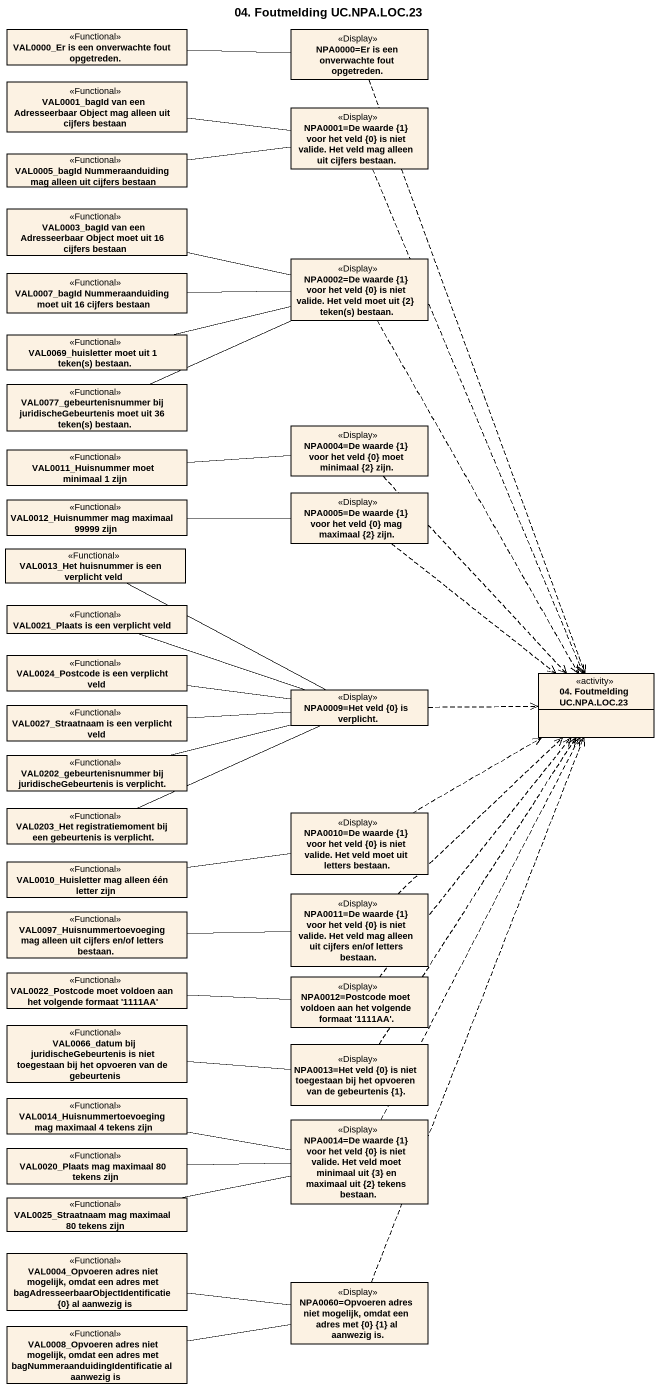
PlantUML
@startuml
title 04. Foutmelding UC.NPA.LOC.23
hide circle
hide empty members
class "VAL0000_Er is een onverwachte fout opgetreden." as VAL0000_Er_is_een <<Functional>>
class "NPA0000=Er is een onverwachte fout opgetreden." as NPA0000_Er_is_een <<Display>>
class "VAL0001_bagId van een Adresseerbaar Object mag alleen uit cijfers bestaan" as VAL0001_bagId_van_een <<Functional>>
class "NPA0001=De waarde {1} voor het veld {0} is niet valide. Het veld mag alleen uit cijfers bestaan." as NPA0001_De_waarde_1_voor <<Display>>
class "VAL0005_bagId Nummeraanduiding mag alleen uit cijfers bestaan" as VAL0005_bagId <<Functional>>
class "VAL0003_bagId van een Adresseerbaar Object moet uit 16 cijfers bestaan" as VAL0003_bagId_van_een <<Functional>>
class "NPA0002=De waarde {1} voor het veld {0} is niet valide. Het veld moet uit {2} teken(s) bestaan." as NPA0002_De_waarde_1_voor <<Display>>
class "VAL0007_bagId Nummeraanduiding moet uit 16 cijfers bestaan" as VAL0007_bagId <<Functional>>
class "VAL0069_huisletter moet uit 1 teken(s) bestaan." as VAL0069_huisletter_moet_uit <<Functional>>
class "VAL0077_gebeurtenisnummer bij juridischeGebeurtenis moet uit 36 teken(s) bestaan." as VAL0077_gebeurtenisnummer <<Functional>>
class "VAL0011_Huisnummer moet minimaal 1 zijn" as VAL0011_Huisnummer_moet <<Functional>>
class "NPA0004=De waarde {1} voor het veld {0} moet minimaal {2} zijn." as NPA0004_De_waarde_1_voor <<Display>>
class "VAL0012_Huisnummer mag maximaal 99999 zijn" as VAL0012_Huisnummer_mag <<Functional>>
class "NPA0005=De waarde {1} voor het veld {0} mag maximaal {2} zijn." as NPA0005_De_waarde_1_voor <<Display>>
class "VAL0013_Het huisnummer is een verplicht veld" as VAL0013_Het_huisnummer_is <<Functional>>
class "VAL0021_Plaats is een verplicht veld" as VAL0021_Plaats_is_een <<Functional>>
class "VAL0024_Postcode is een verplicht veld" as VAL0024_Postcode_is_een <<Functional>>
class "NPA0009=Het veld {0} is verplicht." as NPA0009_Het_veld_0_is <<Display>>
class "04. Foutmelding UC.NPA.LOC.23" as c04_Foutmelding_UC_NPA_LOC_23 <<activity>>
class "VAL0027_Straatnaam is een verplicht veld" as VAL0027_Straatnaam_is_een <<Functional>>
class "VAL0202_gebeurtenisnummer bij juridischeGebeurtenis is verplicht." as VAL0202_gebeurtenisnummer <<Functional>>
class "VAL0203_Het registratiemoment bij een gebeurtenis is verplicht." as VAL0203_Het <<Functional>>
class "NPA0010=De waarde {1} voor het veld {0} is niet valide. Het veld moet uit letters bestaan." as NPA0010_De_waarde_1_voor <<Display>>
class "VAL0010_Huisletter mag alleen één letter zijn" as VAL0010_Huisletter_mag <<Functional>>
class "VAL0097_Huisnummertoevoeging mag alleen uit cijfers en/of letters bestaan." as VAL0097_Huisnummertoevoeging <<Functional>>
class "NPA0011=De waarde {1} voor het veld {0} is niet valide. Het veld mag alleen uit cijfers en/of letters bestaan." as NPA0011_De_waarde_1_voor <<Display>>
class "VAL0022_Postcode moet voldoen aan het volgende formaat '1111AA'" as VAL0022_Postcode_moet <<Functional>>
class "NPA0012=Postcode moet voldoen aan het volgende formaat '1111AA'." as NPA0012_Postcode_moet <<Display>>
class "VAL0066_datum bij juridischeGebeurtenis is niet toegestaan bij het opvoeren van de gebeurtenis" as VAL0066_datum_bij <<Functional>>
class "NPA0013=Het veld {0} is niet toegestaan bij het opvoeren van de gebeurtenis {1}." as NPA0013_Het_veld_0_is_niet <<Display>>
class "VAL0014_Huisnummertoevoeging mag maximaal 4 tekens zijn" as VAL0014_Huisnummertoevoeging <<Functional>>
class "NPA0014=De waarde {1} voor het veld {0} is niet valide. Het veld moet minimaal uit {3} en maximaal uit {2} tekens bestaan." as NPA0014_De_waarde_1_voor <<Display>>
class "VAL0020_Plaats mag maximaal 80 tekens zijn" as VAL0020_Plaats_mag_maximaal <<Functional>>
class "VAL0025_Straatnaam mag maximaal 80 tekens zijn" as VAL0025_Straatnaam_mag <<Functional>>
class "VAL0004_Opvoeren adres niet mogelijk, omdat een adres met bagAdresseerbaarObjectIdentificatie {0} al aanwezig is" as VAL0004_Opvoeren_adres_niet <<Functional>>
class "NPA0060=Opvoeren adres niet mogelijk, omdat een adres met {0} {1} al aanwezig is." as NPA0060_Opvoeren_adres_niet <<Display>>
class "VAL0008_Opvoeren adres niet mogelijk, omdat een adres met bagNummeraanduidingIdentificatie al aanwezig is" as VAL0008_Opvoeren_adres_niet <<Functional>>
VAL0000_Er_is_een -right- NPA0000_Er_is_een
NPA0000_Er_is_een ..> c04_Foutmelding_UC_NPA_LOC_23
VAL0001_bagId_van_een -right- NPA0001_De_waarde_1_voor
NPA0001_De_waarde_1_voor ..> c04_Foutmelding_UC_NPA_LOC_23
VAL0005_bagId -right- NPA0001_De_waarde_1_voor
VAL0003_bagId_van_een -right- NPA0002_De_waarde_1_voor
NPA0002_De_waarde_1_voor ..> c04_Foutmelding_UC_NPA_LOC_23
VAL0007_bagId -right- NPA0002_De_waarde_1_voor
VAL0069_huisletter_moet_uit -right- NPA0002_De_waarde_1_voor
VAL0077_gebeurtenisnummer -right- NPA0002_De_waarde_1_voor
VAL0011_Huisnummer_moet -right- NPA0004_De_waarde_1_voor
NPA0004_De_waarde_1_voor ..> c04_Foutmelding_UC_NPA_LOC_23
VAL0012_Huisnummer_mag -right- NPA0005_De_waarde_1_voor
NPA0005_De_waarde_1_voor ..> c04_Foutmelding_UC_NPA_LOC_23
VAL0013_Het_huisnummer_is -right- NPA0009_Het_veld_0_is
VAL0021_Plaats_is_een -right- NPA0009_Het_veld_0_is
VAL0024_Postcode_is_een -right- NPA0009_Het_veld_0_is
NPA0009_Het_veld_0_is .right.> c04_Foutmelding_UC_NPA_LOC_23
VAL0027_Straatnaam_is_een -right- NPA0009_Het_veld_0_is
VAL0202_gebeurtenisnummer -right- NPA0009_Het_veld_0_is
VAL0203_Het -right- NPA0009_Het_veld_0_is
NPA0010_De_waarde_1_voor .right.> c04_Foutmelding_UC_NPA_LOC_23
VAL0010_Huisletter_mag -right- NPA0010_De_waarde_1_voor
VAL0097_Huisnummertoevoeging -right- NPA0011_De_waarde_1_voor
NPA0011_De_waarde_1_voor .up.> c04_Foutmelding_UC_NPA_LOC_23
VAL0022_Postcode_moet -right- NPA0012_Postcode_moet
NPA0012_Postcode_moet .up.> c04_Foutmelding_UC_NPA_LOC_23
VAL0066_datum_bij -right- NPA0013_Het_veld_0_is_niet
NPA0013_Het_veld_0_is_niet .up.> c04_Foutmelding_UC_NPA_LOC_23
VAL0014_Huisnummertoevoeging -right- NPA0014_De_waarde_1_voor
NPA0014_De_waarde_1_voor .up.> c04_Foutmelding_UC_NPA_LOC_23
VAL0020_Plaats_mag_maximaal -right- NPA0014_De_waarde_1_voor
VAL0025_Straatnaam_mag -right- NPA0014_De_waarde_1_voor
VAL0004_Opvoeren_adres_niet -right- NPA0060_Opvoeren_adres_niet
NPA0060_Opvoeren_adres_niet .up.> c04_Foutmelding_UC_NPA_LOC_23
VAL0008_Opvoeren_adres_niet -right- NPA0060_Opvoeren_adres_niet
@enduml
